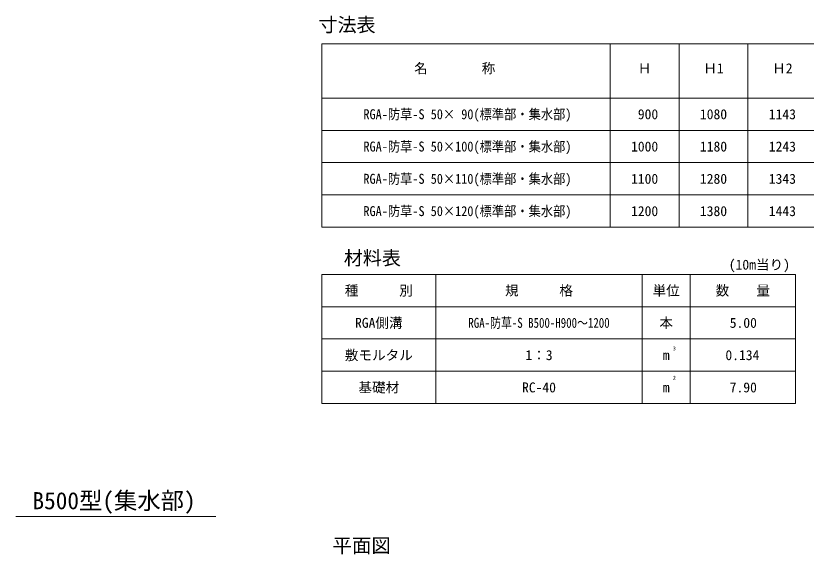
# Model space of a CAD drawing. Units: millimetres at full size, sheet at 1:20; details may follow other scales. Extents: x 0 to 8400, y 0 to 5940.
# Drawn here: x 5254 to 7286, y 1394 to 2778 of the extents above; entities that cross this region are included whole.
import ezdxf
from ezdxf.enums import TextEntityAlignment as Align

# ---------------------------------------------------------------- set-up
doc = ezdxf.new("R2010")
doc.units = ezdxf.units.MM
doc.header["$LTSCALE"] = 20
for name, color, linetype, lineweight in [('1', 7, 'Continuous', 9), ('TEXT(細線）', 1, 'Continuous', 13), ('寸法線', 7, 'Continuous', 9)]:
    doc.layers.add(name, color=color, linetype=linetype, lineweight=lineweight)
doc.styles.add('ＭＳ ゴシック', font='')
doc.styles.get('ＭＳ ゴシック').set_extended_font_data('MS Gothic')

msp = doc.modelspace()

# ---------------------------------------------------------------- linework, layer by layer
at = {"layer": '1'}
msp.add_line((5254.07, 1490.36), (5768.75, 1490.36), dxfattribs=at)
at = {"layer": 'TEXT(細線）'}
for p, q in [((6041, 2705.56), (6041, 2234.24)), ((7946.73, 2705.56), (6041, 2705.56)), ((6782.19, 2234.24), (6782.19, 2705.56)), ((6782.19, 2705.56), (6782.19, 2234.24)), ((6959.33, 2234.24), (6959.33, 2705.56)), ((7136.46, 2234.24), (7136.46, 2705.56)), ((7946.73, 2566.37), (6041, 2566.37)), ((7946.73, 2483.33), (6041, 2483.33)), ((7946.73, 2400.3), (6041, 2400.3)), ((7946.73, 2317.27), (6041, 2317.27)), ((7946.73, 2234.24), (6041, 2234.24)), ((6041, 2113.05), (6041, 1780.93)), ((7258.78, 2113.05), (6041, 2113.05)), ((6333.85, 2113.05), (6333.85, 1780.93)), ((6864.6, 2113.05), (6864.6, 1780.93)), ((6987.84, 2113.05), (6987.84, 1780.93)), ((7258.78, 2113.05), (7258.78, 1780.93)), ((7258.78, 2030.02), (6041, 2030.02)), ((7258.78, 1946.99), (6041, 1946.99)), ((7258.78, 1863.96), (6041, 1863.96)), ((7258.78, 1780.93), (6041, 1780.93))]:
    msp.add_line(p, q, dxfattribs=at)

# ---------------------------------------------------------------- texts
at = {"layer": 'TEXT(細線）', "style": 'ＭＳ ゴシック'}
for s, p in [('寸法表', (6032.15, 2725.96)), ('材料表', (6097.38, 2126.51))]:
    msp.add_text(s, height=35.92, dxfattribs=at).set_placement(p, align=Align.BOTTOM_LEFT)
for s, height, p in [('名\u3000\u3000\u3000\u3000称', 25.48, (6382.48, 2642.9)), ('Ｈ', 25.66, (6870.76, 2642.9)), ('Ｈ1', 25.66, (7047.89, 2642.9)), ('Ｈ2', 25.66, (7225.02, 2642.9)), (' 900', 25.66, (6870.76, 2524.85)), ('1080', 25.66, (7047.89, 2524.85)), ('1143', 25.66, (7225.02, 2524.85)), ('1000', 25.66, (6870.76, 2441.82)), ('1180', 25.66, (7047.89, 2441.82)), ('1243', 25.66, (7225.02, 2441.82)), ('1100', 25.66, (6870.76, 2358.79)), ('1280', 25.66, (7047.89, 2358.79)), ('1343', 25.66, (7225.02, 2358.79)), ('1200', 25.66, (6870.76, 2275.76)), ('1380', 25.66, (7047.89, 2275.76)), ('1443', 25.66, (7225.02, 2275.76)), ('種\u3000\u3000\u3000別', 25.66, (6187.42, 2071.53)), ('規\u3000\u3000\u3000格', 25.66, (6599.22, 2071.53)), ('単位', 25.66, (6926.22, 2071.53)), ('数    量', 25.66, (7123.31, 2071.53)), ('RGA側溝', 25.66, (6187.42, 1988.5)), ('本', 25.66, (6926.22, 1988.5)), ('5.00 ', 25.66, (7133.22, 1988.5)), ('敷モルタル', 25.66, (6187.42, 1905.47)), ('1：3', 25.66, (6599.22, 1905.47)), ('m', 25.66, (6926.22, 1905.47)), ('3', 10.26, (6947.13, 1922.62)), ('0.134', 25.66, (7122.15, 1905.47)), ('2', 10.26, (6947.13, 1847.29)), ('基礎材', 25.66, (6187.42, 1822.44)), ('RC-40', 25.66, (6599.22, 1822.44)), ('m', 25.66, (6926.22, 1822.44)), ('7.90 ', 25.66, (7133.22, 1822.44))]:
    msp.add_text(s, height=height, dxfattribs=at).set_placement(p, align=Align.MIDDLE_CENTER)
for s, width, p in [('RGA-防草-S 50× 90(標準部・集水部)', 0.9, (6415.21, 2524.85)), ('RGA-防草-S 50×100(標準部・集水部)', 0.9, (6415.21, 2441.82)), ('RGA-防草-S 50×110(標準部・集水部)', 0.9, (6415.21, 2358.79)), ('RGA-防草-S 50×120(標準部・集水部)', 0.9, (6415.21, 2275.76)), ('RGA-防草-S B500-H900～1200', 0.8, (6599.22, 1988.5))]:
    msp.add_text(s, height=25.66, dxfattribs=dict(at, width=width)).set_placement(p, align=Align.MIDDLE_CENTER)
msp.add_text('(10m当り)', height=25.66, dxfattribs=at).set_placement((7244.48, 2117.59), align=Align.BOTTOM_RIGHT)
at = {"layer": '寸法線', "style": 'ＭＳ ゴシック'}
for s, height, p in [('B500型(集水部)', 43.99, (5296.89, 1495.97)), ('平面図', 36.66, (6068.21, 1386.62))]:
    msp.add_text(s, height=height, dxfattribs=at).set_placement(p, align=Align.BOTTOM_LEFT)

doc.saveas('drawing.dxf')
